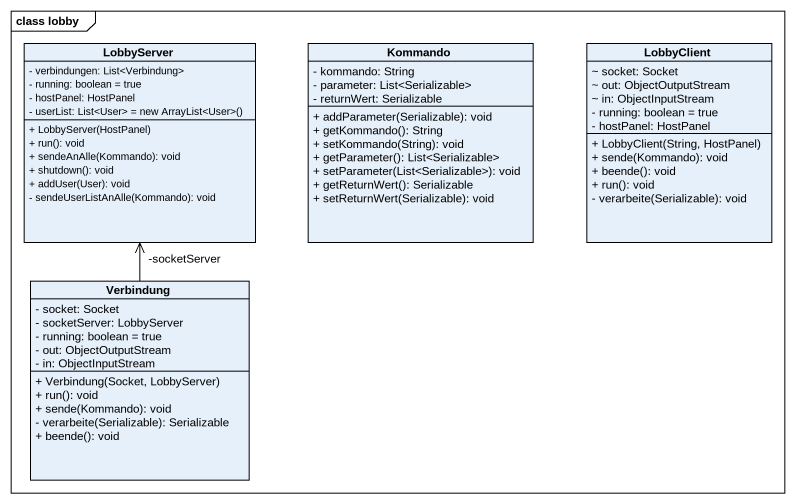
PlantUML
@startuml
mainframe class lobby
hide circle
hide empty members
skinparam classAttributeIconSize 0
class LobbyServer {
  - verbindungen: List<Verbindung>
  - running: boolean = true
  - hostPanel: HostPanel
  {field} - userList: List<User> = new ArrayList<User>()
  + LobbyServer(HostPanel)
  + run(): void
  + sendeAnAlle(Kommando): void
  + shutdown(): void
  + addUser(User): void
  - sendeUserListAnAlle(Kommando): void
}
class Kommando {
  - kommando: String
  - parameter: List<Serializable>
  - returnWert: Serializable
  + addParameter(Serializable): void
  + getKommando(): String
  + setKommando(String): void
  + getParameter(): List<Serializable>
  + setParameter(List<Serializable>): void
  + getReturnWert(): Serializable
  + setReturnWert(Serializable): void
}
class LobbyClient {
  ~ socket: Socket
  ~ out: ObjectOutputStream
  ~ in: ObjectInputStream
  - running: boolean = true
  - hostPanel: HostPanel
  + LobbyClient(String, HostPanel)
  + sende(Kommando): void
  + beende(): void
  + run(): void
  - verarbeite(Serializable): void
}
class Verbindung {
  - socket: Socket
  - socketServer: LobbyServer
  - running: boolean = true
  - out: ObjectOutputStream
  - in: ObjectInputStream
  + Verbindung(Socket, LobbyServer)
  + run(): void
  + sende(Kommando): void
  - verarbeite(Serializable): Serializable
  + beende(): void
}
Verbindung -up-> "-socketServer" LobbyServer
@enduml
